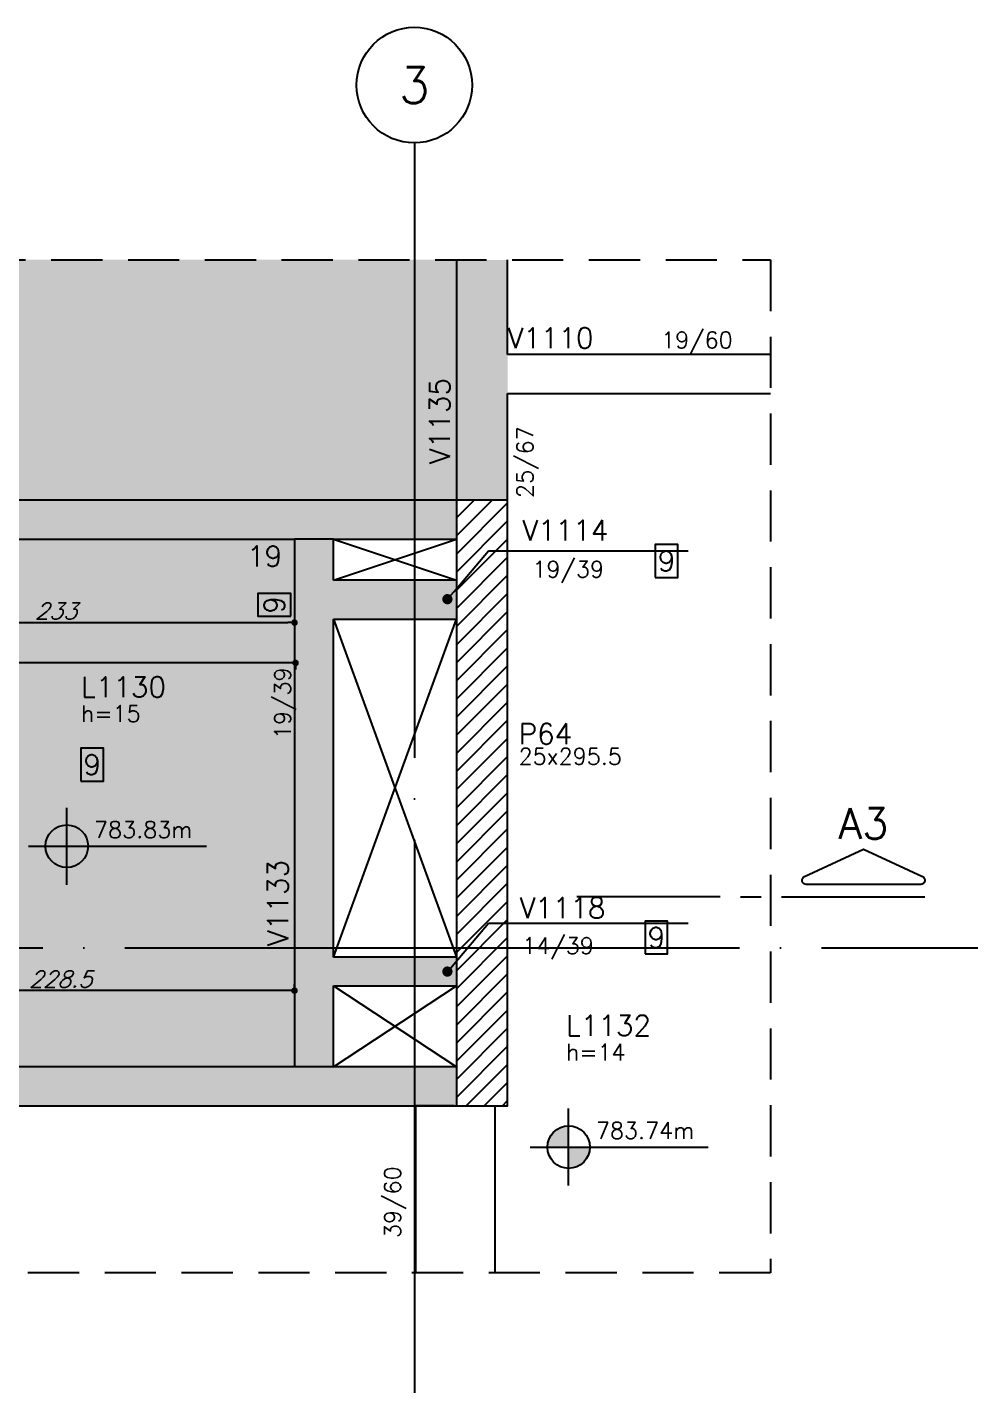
# Model space of a CAD drawing. Header units: millimetres. Extents: x 7530 to 14400, y -7174 to -2969.
# Drawn here: x 12920 to 13384, y -5878 to -5212 of the extents above; entities that cross this region are included whole.
import ezdxf
from ezdxf import colors
from ezdxf.entities.mleader import LeaderData, LeaderLine
from ezdxf.enums import TextEntityAlignment as Align
from ezdxf.math import Vec2, Vec3

# ---------------------------------------------------------------- set-up
doc = ezdxf.new("R2010")
doc.units = ezdxf.units.MM
doc.header["$LTSCALE"] = 50
doc.header["$PDMODE"] = 3
doc.linetypes.add('DASHED', pattern=[0.75, 0.5, -0.25])
doc.linetypes.add('EIXO', pattern=[6.8, 6, -0.4, 0, -0.4])
for name, color, linetype in [('242', 3, 'Continuous'), ('F-AUX-RED', 1, 'Continuous'), ('F-CORTE-INDICAÇÃO', 4, 'Continuous'), ('F-COTAS', 106, 'Continuous'), ('F-DESNIVEL-1', 254, 'Continuous'), ('F-EIXO', 12, 'EIXO'), ('F-ESC NUM', 2, 'Continuous'), ('F-LAJES', 3, 'Continuous'), ('F-LAJES-DIM', 2, 'Continuous'), ('F-LAJES-NOME', 4, 'Continuous'), ('F-NÍVEL-PLANTA', 2, 'Continuous'), ('F-PILARES-DIM', 172, 'Continuous'), ('F-PILARES-HACH', 174, 'Continuous'), ('F-PILARES-NOME', 170, 'Continuous'), ('F-PILARES-S', 170, 'Continuous'), ('F-TEXTO', 6, 'Continuous'), ('F-VIGAS', 3, 'Continuous'), ('F-VIGAS-DIM', 2, 'Continuous'), ('F-VIGAS-NOME', 4, 'Continuous'), ('F-VÃO', 1, 'Continuous')]:
    doc.layers.add(name, color=color, linetype=linetype)
doc.layers.add('F-DESNIVEL-2', color=7, linetype='Continuous', true_color=0xffd1e8)
doc.styles.add('5385-ARQ-PB-BAS-PLA-TER-TORRE-A-106-TXT$0$R60-75', font='romans.shx', dxfattribs={"height": 0.1125})
doc.styles.add('CP-TEXT-INCL', font='romans.shx', dxfattribs={"oblique": 20})
doc.styles.add('MCP', font='romans.shx')
doc.styles.add('ROMANS', font='romans.shx')
doc.styles.get("Standard").update_dxf_attribs({"font": 'romans.shx'})
doc.dimstyles.new('CP-COTAS-50', dxfattribs={"dimscale": 0.64, "dimtxt": 12.5, "dimasz": 5, "dimexe": 5, "dimexo": 5, "dimgap": 2.5, "dimtad": 1, "dimdec": 1, "dimdsep": 46, "dimtxsty": 'CP-TEXT-INCL', "dimblk1": 'DOT', "dimblk2": 'DOT', "dimsah": 1, "dimcen": 9, "dimclrd": 256, "dimclre": 256, "dimclrt": 256, "dimadec": 0, "dimazin": 0, "dimtfac": 1, "dimtdec": 1, "dimtmove": 2, "dimatfit": 3, "dimldrblk": 'DOT', "dimfxl": 5, "dimtolj": 1, "dimarcsym": 0})

# ---------------------------------------------------------------- blocks, each defined once
blk = doc.blocks.new('*U12')
at = {"layer": 'F-LAJES-DIM', "color": 1}
blk.add_lwpolyline([(0, 0), (11, 0), (11, 16), (0, 16)], close=True, dxfattribs=at)
at = {"layer": 'F-LAJES-DIM', "style": 'MCP'}
blk.add_attdef('DIM', text='', height=10, dxfattribs=at).set_placement((5.5, 8), align=Align.MIDDLE_CENTER)
blk = doc.blocks.new('*U13')
at = {"layer": 'F-VIGAS-DIM', "color": 1}
blk.add_lwpolyline([(0, 0), (11, 0), (11, 16), (0, 16)], close=True, dxfattribs=at)
at = {"layer": 'F-VIGAS-DIM', "style": 'MCP'}
blk.add_attdef('DIM', text='', height=10, dxfattribs=at).set_placement((5.5, 8), align=Align.MIDDLE_CENTER)
blk = doc.blocks.new('Nível - Planta')
at = {"layer": 'F-NÍVEL-PLANTA'}
h = blk.add_hatch(color=71, dxfattribs=at)
h.paths.add_polyline_path([(0, 0), (0, 0.26, 0.414214), (-0.26, 0)])
h.paths.add_polyline_path([(0.26, 0), (0, 0), (0, -0.26, 0.414214)])
for p, q in [((0, -0.469), (0, 0.469)), ((-0.469, 0), (1.704, 0))]:
    blk.add_line(p, q, dxfattribs=at)
blk.add_circle((0, 0), 0.26, dxfattribs=at)
at = {"layer": 'F-TEXTO', "color": 3, "style": 'MCP'}
blk.add_attdef('NÍVEL', (0.333, 0.102), '', height=0.2, dxfattribs=at)
blk = doc.blocks.new('_DOT')
at = {"color": 0, "linetype": 'ByBlock'}
blk.add_line((-0.5, 0), (-1, 0), dxfattribs=at)
at = {"color": 0, "linetype": 'ByBlock', "const_width": 0.5}
blk.add_lwpolyline([(-0.25, 0, 1), (0.25, 0, 1)], format="xyb", close=True, dxfattribs=at)
blk = doc.blocks.new('*U21')
at = {"layer": 'F-EIXO'}
blk.add_line((0, 0), (1096.49, 0), dxfattribs=at)
at = {"layer": 'F-EIXO', "color": 2, "linetype": 'Continuous'}
blk.add_circle((-28.21, 0), 28.21, dxfattribs=at)
at = {"layer": 'F-TEXTO', "style": 'ROMANS'}
blk.add_attdef('EIXO', text='', height=17.5, dxfattribs=at).set_placement((-28.21, 0), align=Align.MIDDLE_CENTER)
blk = doc.blocks.new('*U22')
at = {"layer": 'F-EIXO'}
blk.add_line((0, 0), (0, -609.8), dxfattribs=at)
at = {"layer": 'F-EIXO', "color": 2, "linetype": 'Continuous'}
blk.add_circle((0, 28.21), 28.21, dxfattribs=at)
at = {"layer": 'F-TEXTO', "style": 'ROMANS'}
blk.add_attdef('EIXO', text='', height=17.5, rotation=360, dxfattribs=at).set_placement((0, 28.21), align=Align.MIDDLE_CENTER)
blk = doc.blocks.new('*U7')
at = {"layer": 'F-CORTE-INDICAÇÃO'}
for p, q in [((-100, 0), (-170, 0)), ((-80, 0), (-90, 0)), ((-70, 0), (0, 0))]:
    blk.add_line(p, q, dxfattribs=at)
blk.add_lwpolyline([(-112, 6, 0.802585), (-111.15, 9.81), (-140, 23.26), (-168.85, 9.81, 0.802585), (-168, 6)], format="xyb", close=True, dxfattribs=at)
at = {"layer": 'F-CORTE-INDICAÇÃO', "style": 'ROMANS'}
blk.add_attdef('CORTE', text='', height=15, dxfattribs=at).set_placement((-140, 35.76), align=Align.MIDDLE_CENTER)
at = {"layer": 'F-CORTE-INDICAÇÃO', "color": 2, "style": 'ROMANS'}
blk.add_attdef('FOLHA', text='', height=12, dxfattribs=at).set_placement((-140, -10), align=Align.MIDDLE_CENTER)
blk = doc.blocks.new('*D169')
at = {"layer": 'DEFPOINTS', "color": 0, "transparency": 16777216}
for p in [(12817.32, -5497.78), (13050.32, -5502.62), (13050.32, -5502.62)]:
    blk.add_point(p, dxfattribs=at)
at = {"layer": 'F-COTAS', "lineweight": -2, "transparency": 16777216}
for p, q in [((12817.32, -5500.98), (12817.32, -5505.82)), ((12820.52, -5502.62), (13047.12, -5502.62))]:
    blk.add_line(p, q, dxfattribs=at)
at = {"layer": 'F-COTAS', "lineweight": -2, "transparency": 16777216, "xscale": 3.2, "yscale": 3.2, "zscale": 3.2, "rotation": 180}
blk.add_blockref('_DOT', (12817.32, -5502.62), dxfattribs=at)
at = {"layer": 'F-COTAS', "lineweight": -2, "transparency": 16777216, "xscale": 3.2, "yscale": 3.2, "zscale": 3.2}
blk.add_blockref('_DOT', (13050.32, -5502.62), dxfattribs=at)
at = {"layer": 'F-COTAS', "transparency": 16777216, "insert": (12933.82, -5497.02), "char_height": 8, "attachment_point": 5, "style": 'CP-TEXT-INCL'}
blk.add_mtext('\\A1;233', dxfattribs=at)
blk = doc.blocks.new('*D170')
at = {"layer": 'DEFPOINTS', "color": 0, "transparency": 16777216}
for p in [(12444.32, -5519.64), (12444.32, -5522.31), (13050.82, -5519.64)]:
    blk.add_point(p, dxfattribs=at)
at = {"layer": 'F-COTAS', "lineweight": -2, "transparency": 16777216}
for p, q in [((12444.32, -5522.84), (12444.32, -5525.51)), ((13047.62, -5522.31), (12447.52, -5522.31)), ((13050.82, -5522.84), (13050.82, -5525.51))]:
    blk.add_line(p, q, dxfattribs=at)
at = {"layer": 'F-COTAS', "lineweight": -2, "transparency": 16777216, "xscale": 3.2, "yscale": 3.2, "zscale": 3.2, "rotation": 180}
blk.add_blockref('_DOT', (12444.32, -5522.31), dxfattribs=at)
at = {"layer": 'F-COTAS', "lineweight": -2, "transparency": 16777216, "xscale": 3.2, "yscale": 3.2, "zscale": 3.2}
blk.add_blockref('_DOT', (13050.82, -5522.31), dxfattribs=at)
at = {"layer": 'F-COTAS', "transparency": 16777216, "insert": (12746.44, -5516.71), "char_height": 8, "attachment_point": 5, "style": 'CP-TEXT-INCL'}
blk.add_mtext('\\A1;606.5', dxfattribs=at)
blk = doc.blocks.new('*D171')
at = {"layer": 'DEFPOINTS', "color": 0, "transparency": 16777216}
for p in [(12821.82, -5682.22), (12821.82, -5686.29), (13050.32, -5686.29)]:
    blk.add_point(p, dxfattribs=at)
at = {"layer": 'F-COTAS', "lineweight": -2, "transparency": 16777216}
for p, q in [((12821.82, -5683.09), (12821.82, -5679.02)), ((13047.12, -5682.22), (12825.02, -5682.22)), ((13050.32, -5683.09), (13050.32, -5679.02))]:
    blk.add_line(p, q, dxfattribs=at)
at = {"layer": 'F-COTAS', "lineweight": -2, "transparency": 16777216, "xscale": 3.2, "yscale": 3.2, "zscale": 3.2, "rotation": 180}
blk.add_blockref('_DOT', (12821.82, -5682.22), dxfattribs=at)
at = {"layer": 'F-COTAS', "lineweight": -2, "transparency": 16777216, "xscale": 3.2, "yscale": 3.2, "zscale": 3.2}
blk.add_blockref('_DOT', (13050.32, -5682.22), dxfattribs=at)
at = {"layer": 'F-COTAS', "transparency": 16777216, "insert": (12936.07, -5676.62), "char_height": 8, "attachment_point": 5, "style": 'CP-TEXT-INCL'}
blk.add_mtext('\\A1;228.5', dxfattribs=at)

msp = doc.modelspace()

# ---------------------------------------------------------------- hatches: boundary and pattern name
at = {"layer": 'F-DESNIVEL-1', "linetype": 'Continuous'}
h = msp.add_hatch(color=256, dxfattribs=at)
h.dxf.hatch_style = 1
h.paths.add_polyline_path([(12821.822, -5719.397), (12821.822, -5584.897), (12817.322, -5584.897), (12817.322, -5461.897), (13050.322, -5461.897), (13050.322, -5719.397)])
at = {"layer": 'F-PILARES-HACH', "linetype": 'Continuous'}
h = msp.add_hatch(dxfattribs=at)
h.set_pattern_fill('ANSI31', color=256, scale=50, style=0)
h.set_pattern_definition([(45, (14368.322, -5865.3966), (-4.419417, 4.419417), [])])
h.paths.add_polyline_path([(13129.322, -5738.397), (13154.322, -5738.397), (13154.322, -5442.897), (13129.322, -5442.897)], flags=16)

# ---------------------------------------------------------------- linework, layer by layer
at = {"layer": '242', "linetype": 'Continuous'}
msp.add_line((13141.822, -5590.647), (13141.822, -5590.647), dxfattribs=at)
at = {"layer": 'F-AUX-RED', "color": 1, "linetype": 'DASHED'}
msp.add_lwpolyline([(12369.028, -5325.639), (13282.649, -5325.639), (13282.649, -5819.927), (12369.028, -5819.927)], close=True, dxfattribs=at)
at = {"layer": 'F-DESNIVEL-1', "linetype": 'Continuous'}
for points in [[(13069.322, -5491.397), (13069.322, -5461.897), (13050.322, -5461.897)], [(13069.322, -5491.397), (13050.322, -5461.897), (13050.322, -5491.397)], [(13069.322, -5500.897), (13129.222, -5500.897), (13129.222, -5481.897)], [(13069.322, -5500.897), (13129.222, -5481.897), (13069.322, -5481.897)], [(13069.322, -5500.897), (13069.322, -5481.897), (13069.322, -5500.897)], [(13069.322, -5672.897), (13069.322, -5491.397), (13050.322, -5491.397)], [(13069.322, -5672.897), (13050.322, -5491.397), (13050.322, -5672.897)], [(13069.322, -5491.397), (13050.322, -5491.397), (13069.322, -5491.397)], [(13069.322, -5679.897), (13129.222, -5679.897), (13129.222, -5665.897)], [(13069.322, -5679.897), (13129.222, -5665.897), (13069.322, -5665.897)], [(13069.322, -5679.897), (13069.322, -5665.897), (13069.322, -5679.897)], [(13069.322, -5719.397), (13069.322, -5672.897), (13050.322, -5672.897)], [(13069.322, -5719.397), (13050.322, -5672.897), (13050.322, -5719.397)], [(13069.322, -5672.897), (13050.322, -5672.897), (13069.322, -5672.897)], [(13059.822, -5738.397), (13059.822, -5719.397), (12443.922, -5719.397)], [(13059.822, -5738.397), (12443.922, -5719.397), (12443.922, -5738.397)], [(13069.322, -5719.397), (13050.322, -5719.397), (13069.322, -5719.397)], [(13059.822, -5738.397), (13129.222, -5738.397), (13129.222, -5719.397)], [(13059.822, -5738.397), (13129.222, -5719.397), (13059.822, -5719.397)], [(13059.822, -5738.397), (13059.822, -5719.397), (13059.822, -5738.397)], [(13059.822, -5738.397), (12443.922, -5738.397), (13059.822, -5738.397)]]:
    msp.add_solid(points, dxfattribs=at)
at = {"layer": 'F-DESNIVEL-2', "linetype": 'Continuous'}
for points in [[(12443.822, -5325.539), (13129.322, -5381.397), (13129.322, -5325.539)], [(12443.822, -5325.539), (12443.822, -5442.897), (13059.822, -5442.897)], [(12443.822, -5325.539), (13059.822, -5442.897), (12443.822, -5325.539)], [(12443.822, -5325.539), (13059.822, -5442.897), (13129.322, -5442.897)], [(12443.822, -5325.539), (13129.322, -5442.897), (12443.822, -5325.539)], [(12443.822, -5325.539), (13129.322, -5442.897), (13129.322, -5381.397)], [(12443.822, -5325.539), (13129.322, -5381.397), (12443.822, -5325.539)], [(13154.322, -5381.397), (13154.322, -5325.639), (13129.322, -5325.639)], [(13154.322, -5381.397), (13129.322, -5325.639), (13129.322, -5381.397)], [(13154.322, -5381.397), (13129.322, -5381.397), (13129.322, -5442.797)], [(13154.322, -5381.397), (13129.322, -5442.797), (13154.322, -5442.797)], [(13154.322, -5381.397), (13129.322, -5381.397), (13154.322, -5381.397)], [(13154.322, -5381.397), (13154.322, -5442.797), (13154.322, -5381.397)], [(13059.822, -5461.897), (13059.822, -5442.897), (12443.922, -5442.897)], [(13059.822, -5461.897), (12443.922, -5442.897), (12443.922, -5461.897)], [(13059.822, -5461.897), (13129.222, -5461.897), (13129.222, -5442.897)], [(13059.822, -5461.897), (13129.222, -5442.897), (13059.822, -5442.897)], [(13059.822, -5461.897), (13059.822, -5442.897), (13059.822, -5461.897)], [(13059.822, -5461.897), (12443.922, -5461.897), (13059.822, -5461.897)]]:
    msp.add_solid(points, dxfattribs=at)
at = {"layer": 'F-LAJES'}
msp.add_lwpolyline([(12821.822, -5719.397), (12821.822, -5584.897), (12817.322, -5584.897), (12817.322, -5461.897), (13050.322, -5461.897), (13050.322, -5719.397), (12821.822, -5719.397)], dxfattribs=at)
at = {"layer": 'F-PILARES-S', "linetype": 'Continuous'}
msp.add_lwpolyline([(13129.322, -5738.397), (13154.322, -5738.397), (13154.322, -5442.897), (13129.322, -5442.897), (13129.322, -5738.397)], dxfattribs=at)
at = {"layer": 'F-VIGAS'}
for points in [[(13129.322, -5325.639), (13129.322, -5381.397)], [(13154.322, -5371.897), (13154.322, -5325.639)], [(13282.649, -5371.897), (13154.322, -5371.897)], [(13129.322, -5381.397), (13129.322, -5442.897)], [(13154.322, -5390.897), (13282.649, -5390.897)], [(13154.322, -5442.897), (13154.322, -5390.897)], [(13059.822, -5442.897), (12443.822, -5442.897)], [(13129.322, -5442.897), (13059.822, -5442.897)], [(12443.822, -5461.897), (13050.322, -5461.897)], [(13050.322, -5461.897), (13050.322, -5491.397)], [(13069.322, -5461.897), (13050.322, -5461.897)], [(13069.322, -5461.897), (13129.322, -5461.897)], [(13069.322, -5481.897), (13069.322, -5461.897)], [(13129.322, -5481.897), (13069.322, -5481.897)], [(13050.322, -5491.397), (13050.322, -5672.897)], [(13069.322, -5665.897), (13069.322, -5500.897)], [(13069.322, -5500.897), (13129.322, -5500.897)], [(13129.322, -5665.897), (13069.322, -5665.897)], [(13050.322, -5672.897), (13050.322, -5719.397)], [(13069.322, -5719.397), (13069.322, -5679.897)], [(13069.322, -5679.897), (13129.322, -5679.897)], [(13050.322, -5719.397), (12443.822, -5719.397)], [(13069.322, -5719.397), (13050.322, -5719.397)], [(13129.322, -5719.397), (13069.322, -5719.397)], [(12443.822, -5738.397), (13059.822, -5738.397)], [(13059.822, -5738.397), (13129.322, -5738.397)], [(13109.322, -5738.397), (13109.322, -5819.927)], [(13128.322, -5738.397), (13109.322, -5738.397)], [(13148.322, -5819.927), (13148.322, -5738.397)]]:
    msp.add_lwpolyline(points, dxfattribs=at)
at = {"layer": 'F-VÃO'}
for p, q in [((13069.322, -5481.897), (13129.322, -5461.897)), ((13069.322, -5461.897), (13129.322, -5481.897)), ((13069.322, -5665.897), (13129.322, -5500.897)), ((13069.322, -5500.897), (13129.322, -5665.897)), ((13069.322, -5719.397), (13129.322, -5679.897)), ((13069.322, -5679.897), (13129.322, -5719.397))]:
    msp.add_line(p, q, dxfattribs=at)

# ---------------------------------------------------------------- block references
at = {"layer": 'F-CORTE-INDICAÇÃO', "linetype": 'Continuous'}
ref = msp.add_blockref('*U7', (13188.075, -5636.397), dxfattribs=dict(at, xscale=-1))
ref.add_attrib('CORTE', 'A3', dxfattribs={"height": 15, "style": 'ROMANS'}).set_placement((13328.075, -5600.633), align=Align.MIDDLE_CENTER)
at = {"layer": 'F-EIXO', "linetype": 'Continuous'}
for name, p, values in [('*U22', (13108.822, -5268.592), {'EIXO': '3'}), ('*U21', (12287.353, -5661.397), {'EIXO': 'TE'})]:
    msp.add_blockref(name, p, dxfattribs=at).add_auto_attribs(values)
at = {"layer": 'F-LAJES-DIM', "linetype": 'Continuous'}
msp.add_blockref('*U12', (12946.018, -5579.956), dxfattribs=at).add_auto_attribs({'DIM': '9'})
at = {"layer": 'F-NÍVEL-PLANTA', "linetype": 'Continuous', "xscale": 40, "yscale": 40, "zscale": 40}
for p, values in [((12939.124, -5611.753), {'NÍVEL': '783.83m'}), ((13184.153, -5758.544), {'NÍVEL': '783.74m'})]:
    msp.add_blockref('Nível - Planta', p, dxfattribs=at).add_auto_attribs(values)
at = {"layer": 'F-VIGAS-DIM', "linetype": 'Continuous'}
for p in [(13226.446, -5480.582), (13221.481, -5664.266)]:
    msp.add_blockref('*U13', p, dxfattribs=at).add_auto_attribs({'DIM': '9'})
at = {"layer": 'F-VIGAS-DIM', "linetype": 'Continuous', "rotation": 90}
msp.add_blockref('*U13', (13048.468, -5499.497), dxfattribs=at).add_auto_attribs({'DIM': '9'})

# ---------------------------------------------------------------- texts
at = {"layer": 'F-ESC NUM', "insert": (13044.274, -5475.221), "char_height": 10, "width": 122.75925, "attachment_point": 9, "style": '5385-ARQ-PB-BAS-PLA-TER-TORRE-A-106-TXT$0$R60-75'}
msp.add_mtext('19', dxfattribs=at)
at = {"layer": 'F-LAJES-DIM', "linetype": 'Continuous', "style": 'MCP'}
for s, p in [('h=15', (12946.018, -5551.056)), ('h=14', (13182.792, -5716.247))]:
    msp.add_text(s, height=8, dxfattribs=at).set_placement(p)
at = {"layer": 'F-LAJES-NOME', "linetype": 'Continuous', "style": 'MCP'}
for s, p in [('L1130', (12946.018, -5539.056)), ('L1132', (13182.792, -5704.247))]:
    msp.add_text(s, height=10, dxfattribs=at).set_placement(p)
at = {"layer": 'F-PILARES-DIM', "linetype": 'Continuous', "style": 'MCP'}
msp.add_text('25x295.5', height=8, dxfattribs=at).set_placement((13159.733, -5571.918))
at = {"layer": 'F-PILARES-NOME', "linetype": 'Continuous', "style": 'MCP'}
msp.add_text('P64', height=10, dxfattribs=at).set_placement((13159.733, -5561.918))
at = {"layer": 'F-VIGAS-DIM', "linetype": 'Continuous', "style": 'MCP'}
for s, p in [('19/60', (13229.292, -5368.772)), ('19/39', (13166.446, -5480.582)), ('14/39', (13161.481, -5664.266))]:
    msp.add_text(s, height=8, dxfattribs=at).set_placement(p)
for s, p in [('25/67', (13166.822, -5441.823)), ('19/39', (13048.468, -5559.497)), ('39/60', (13102.181, -5802.931))]:
    msp.add_text(s, height=8, rotation=90, dxfattribs=at).set_placement(p)
at = {"layer": 'F-VIGAS-NOME', "linetype": 'Continuous', "style": 'MCP'}
for s, p in [('V1110', (13154.292, -5368.772)), ('V1114', (13161.486, -5462.586)), ('V1118', (13160.139, -5646.789))]:
    msp.add_text(s, height=10, dxfattribs=at).set_placement(p)
for s, p in [('V1135', (13126.197, -5425.279)), ('V1133', (13047.197, -5660.397))]:
    msp.add_text(s, height=10, rotation=90, dxfattribs=at).set_placement(p)

# ---------------------------------------------------------------- dimensions: what is measured, and where the dimension line sits
at = {"layer": 'F-COTAS'}
dim = msp.add_linear_dim(base=(13050.322, -5502.623), p1=(12817.322, -5497.783), p2=(13050.322, -5502.623), dimstyle='CP-COTAS-50', dxfattribs=at)
dim.commit()
dim.dimension.update_dxf_attribs({"geometry": '*D169', "text_midpoint": (12933.822, -5497.023)})
dim = msp.add_linear_dim(base=(12444.322, -5522.313), p1=(13050.822, -5519.64), p2=(12444.322, -5519.64), dimstyle='CP-COTAS-50', dxfattribs=at)
dim.commit()
dim.dimension.update_dxf_attribs({"geometry": '*D170', "text_midpoint": (12746.441, -5516.713), "dimtype": 160})
dim = msp.add_linear_dim(base=(12821.822, -5682.217), p1=(13050.322, -5686.287), p2=(12821.822, -5686.287), dimstyle='CP-COTAS-50', override={"dimfxl": 2.5}, dxfattribs=at)
dim.commit()
dim.dimension.update_dxf_attribs({"geometry": '*D171', "text_midpoint": (12936.072, -5676.617)})

# ---------------------------------------------------------------- leaders
at = {"layer": 'F-AUX-RED', "linetype": 'Continuous'}
ml = msp.add_multileader_mtext('Standard', dxfattribs=at)
ml.set_content('', color=256)
ml.set_leader_properties()
ml.set_arrow_properties(name='DOT')
ml.build(insert=Vec2(0, 0))
ml.multileader.update_dxf_attribs({"text_right_attachment_type": 6, "text_top_attachment_type": 0, "text_bottom_attachment_type": 0, "dogleg_length": 0.36, "arrow_head_size": 5})
ctx = ml.context
ctx.base_point, ctx.char_height, ctx.arrow_head_size, ctx.landing_gap_size, ctx.plane_origin = Vec3(13242.453, -5467.654), 5, 5, 0.09, Vec3(13124.952, -5491.209)
ctx.right_attachment = 6
notes = []
notes.append((ctx, [(0, (1, 1, 0), (13145.02, -5467.654), (1, 0), 97.433, [(0, [(13124.952, -5491.209)], 256, [])])]))
ctx.mtext.insert, ctx.mtext.rotation, ctx.mtext.flow_direction = Vec3(13242.543, -5465.154), -3.1415927, 5
ml = msp.add_multileader_mtext('Standard', dxfattribs=at)
ml.set_content('', color=256)
ml.set_leader_properties()
ml.set_arrow_properties(name='DOT')
ml.build(insert=Vec2(0, 0))
ml.multileader.update_dxf_attribs({"text_right_attachment_type": 6, "text_top_attachment_type": 0, "text_bottom_attachment_type": 0, "dogleg_length": 0.36, "arrow_head_size": 5})
ctx = ml.context
ctx.base_point, ctx.char_height, ctx.arrow_head_size, ctx.landing_gap_size, ctx.plane_origin = Vec3(13242.453, -5649.361), 5, 5, 0.09, Vec3(13124.952, -5672.916)
ctx.right_attachment = 6
notes.append((ctx, [(0, (1, 1, 0), (13145.02, -5649.361), (1, 0), 97.433, [(0, [(13124.952, -5672.916)], 256, [])])]))
ctx.mtext.insert, ctx.mtext.rotation, ctx.mtext.flow_direction = Vec3(13242.543, -5646.861), -3.1415927, 5
for ctx, leaders in notes:
    for number, flags, end, landing, length, lines in leaders:
        leader = LeaderData()
        leader.index, (leader.has_last_leader_line, leader.has_dogleg_vector, leader.attachment_direction) = number, flags
        leader.last_leader_point, leader.dogleg_vector, leader.dogleg_length = Vec3(end), Vec3(landing), length
        for number, points, colour, breaks in lines:
            line = LeaderLine()
            line.index, line.vertices, line.color, line.breaks = number, Vec3.list(points), colors.encode_raw_color(colour), breaks
            leader.lines.append(line)
        ctx.leaders.append(leader)

doc.saveas('drawing.dxf')
